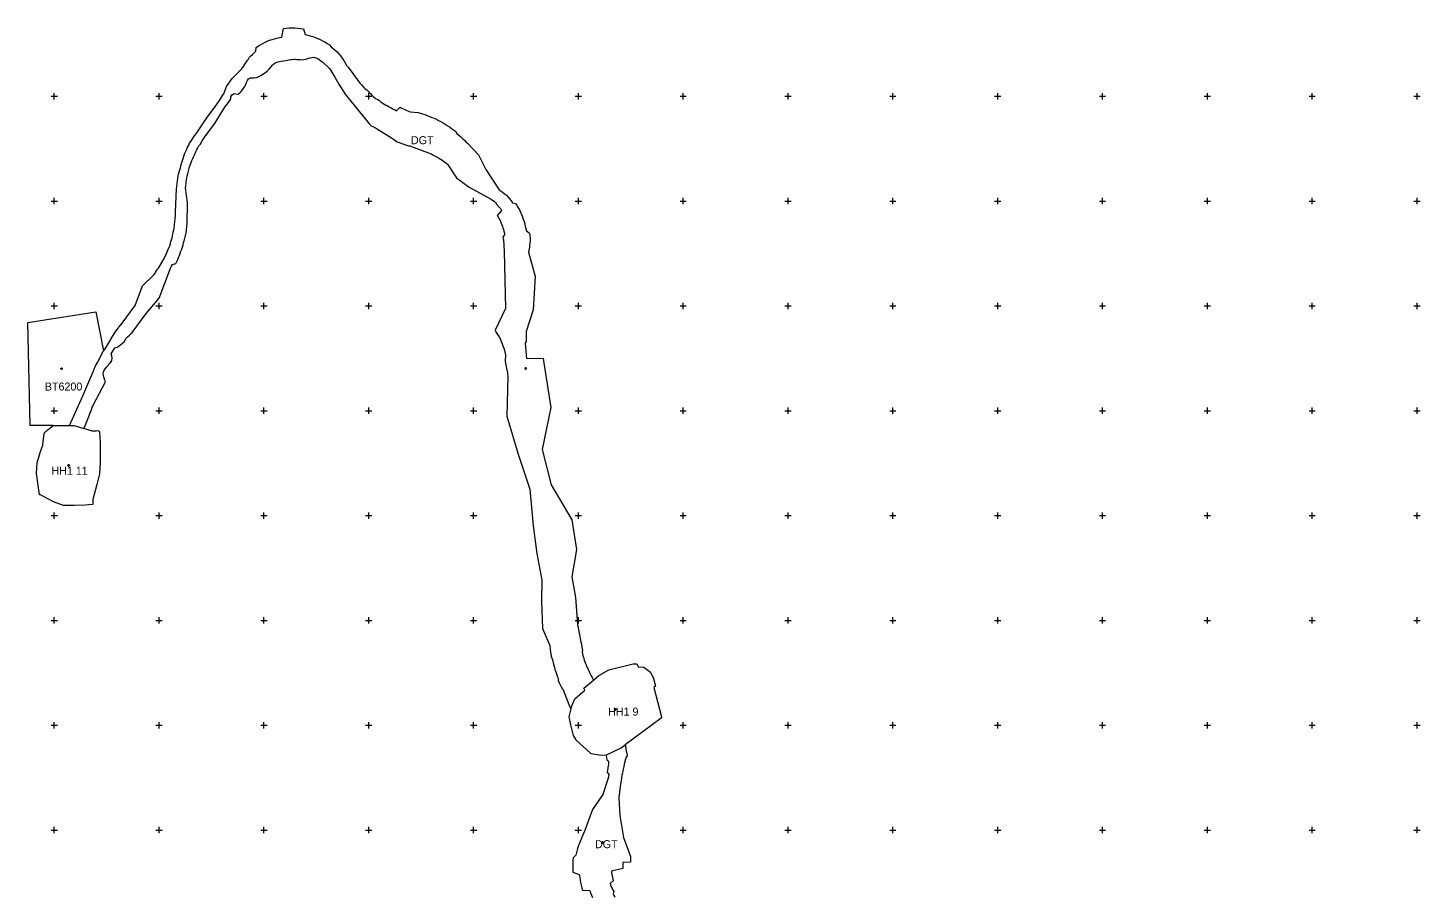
# Model space of a CAD drawing. Extents: x 542197 to 550482, y 1822129 to 1845893.
# Drawn here: x 544975 to 546303, y 1843537 to 1844365 of the extents above; entities that cross this region are included whole.
import ezdxf

# ---------------------------------------------------------------- set-up
doc = ezdxf.new("R2010")
doc.units = 0
for name, color, linetype in [('Level 11', 7, 'Continuous'), ('Level 28', 7, 'Continuous'), ('Level 30', 7, 'Continuous'), ('Level 63', 7, 'Continuous')]:
    doc.layers.add(name, color=color, linetype=linetype)

msp = doc.modelspace()

# ---------------------------------------------------------------- linework, layer by layer
at = {"layer": 'Level 11'}
for p, q in [((545006.5, 1844040.1), (545005.8, 1844040.1)), ((545007.1, 1844040.8), (545006.5, 1844040.1)), ((545006.5, 1844040.1), (545007.1, 1844039.5)), ((545007.1, 1844041.4), (545007.1, 1844040.8)), ((545007.7, 1844040.1), (545007.1, 1844040.8)), ((545007.1, 1844039.5), (545007.7, 1844040.1)), ((545007.1, 1844039.5), (545007.1, 1844038.9)), ((545008.3, 1844040.1), (545007.7, 1844040.1)), ((545449.1, 1844040.4), (545448.5, 1844040.4)), ((545449.7, 1844041), (545449.1, 1844040.4)), ((545449.1, 1844040.4), (545449.7, 1844039.8)), ((545449.7, 1844041.6), (545449.7, 1844041)), ((545450.4, 1844040.4), (545449.7, 1844041)), ((545449.7, 1844039.8), (545450.4, 1844040.4)), ((545449.7, 1844039.8), (545449.7, 1844039.1)), ((545451, 1844040.4), (545450.4, 1844040.4)), ((545013.1, 1843947.7), (545012.4, 1843947.7)), ((545013.7, 1843948.3), (545013.1, 1843947.7)), ((545013.1, 1843947.7), (545013.7, 1843947.1)), ((545013.7, 1843949), (545013.7, 1843948.3)), ((545014.3, 1843947.7), (545013.7, 1843948.3)), ((545013.7, 1843947.1), (545014.3, 1843947.7)), ((545013.7, 1843947.1), (545013.7, 1843946.5)), ((545014.9, 1843947.7), (545014.3, 1843947.7)), ((545535.2, 1843715.7), (545534.5, 1843715.1)), ((545535.2, 1843716.4), (545535.2, 1843715.7)), ((545535.8, 1843715.1), (545535.2, 1843715.7)), ((545534.5, 1843715.1), (545533.9, 1843715.1)), ((545534.5, 1843715.1), (545535.2, 1843714.5)), ((545535.2, 1843714.5), (545535.8, 1843715.1)), ((545535.2, 1843714.5), (545535.2, 1843713.9)), ((545536.4, 1843715.1), (545535.8, 1843715.1)), ((545522.4, 1843588), (545521.8, 1843588)), ((545523.1, 1843588.7), (545522.4, 1843588)), ((545522.4, 1843588), (545523.1, 1843587.4)), ((545523.1, 1843589.3), (545523.1, 1843588.7)), ((545523.7, 1843588), (545523.1, 1843588.7)), ((545523.1, 1843587.4), (545523.7, 1843588)), ((545523.1, 1843587.4), (545523.1, 1843586.8)), ((545524.3, 1843588), (545523.7, 1843588))]:
    msp.add_line(p, q, dxfattribs=at)
for centre in [(545007.1, 1844040.1), (545449.7, 1844040.4), (545013.7, 1843947.7), (545535.2, 1843715.1), (545523.1, 1843588)]:
    msp.add_circle(centre, 0.15, dxfattribs=at)
at = {"layer": 'Level 30'}
for points in [[(545046.9, 1844057.3), (545048.4, 1844058.4), (545049.4, 1844060.1), (545051.5, 1844063.7), (545052.5, 1844065.4), (545053.6, 1844067.2), (545054.4, 1844069), (545055.5, 1844070.8), (545057.8, 1844074.2), (545058.9, 1844075.9), (545060.1, 1844077.5), (545061.3, 1844079.2), (545061.7, 1844079.6), (545063.8, 1844082.3), (545077.1, 1844100.3), (545084.1, 1844119.1), (545095.1, 1844129.7), (545096.2, 1844131.4), (545096.7, 1844132.3), (545097.2, 1844133.1), (545098.2, 1844134.7), (545099.5, 1844136.1), (545100.5, 1844137.6), (545104.8, 1844145.2), (545107, 1844150), (545108.4, 1844153.1), (545109.7, 1844156), (545110.2, 1844157.5), (545110.3, 1844157.5), (545110.9, 1844159.6), (545111.4, 1844161.4), (545111.9, 1844163.2), (545112.4, 1844165), (545112.8, 1844166.8), (545113.2, 1844168.7), (545113.5, 1844170.5), (545114.2, 1844172.3), (545114.5, 1844174.2), (545114.7, 1844176.1), (545114.9, 1844177.9), (545115.1, 1844179.8), (545115.4, 1844183.6), (545115.6, 1844185.9), (545115.8, 1844189.4), (545116.8, 1844211.7), (545117.6, 1844219.4), (545117.9, 1844221.6), (545118.3, 1844223.7), (545118.7, 1844225.7), (545119.1, 1844227.8), (545119.9, 1844229.7), (545120.4, 1844231.8), (545120.9, 1844233.8), (545121.8, 1844236.7), (545122.8, 1844239.7), (545123.5, 1844241.7), (545123.9, 1844243.8), (545124.7, 1844245.7), (545125.5, 1844247.7), (545126.4, 1844249.6), (545127.3, 1844251.5), (545128.3, 1844253.3), (545129.2, 1844255.2), (545130.3, 1844257), (545131.5, 1844258.7), (545132.5, 1844260.5), (545133.7, 1844262.2), (545135.3, 1844264.3), (545137.4, 1844267.1), (545145.7, 1844279.3), (545153.9, 1844290.7), (545157.6, 1844296), (545157.6, 1844296), (545160.7, 1844300.6), (545161.9, 1844302.2), (545164.5, 1844309.5), (545169.9, 1844317.1), (545176.9, 1844324), (545178.6, 1844325.9), (545178.6, 1844325.9), (545179.6, 1844327.1), (545180.9, 1844328.6), (545181.1, 1844329.7), (545183.5, 1844332.9), (545184.5, 1844334.4), (545184.6, 1844334.6), (545186, 1844337), (545187.2, 1844338.4), (545189.1, 1844339.9), (545190.7, 1844341.4), (545192.5, 1844342.9), (545192.7, 1844346.6), (545194.8, 1844348), (545196.8, 1844349.2), (545198.9, 1844350.4), (545201.1, 1844351.5), (545203.3, 1844352.5), (545205.5, 1844353.4), (545207.8, 1844354.2), (545210.1, 1844354.9), (545212.5, 1844355.5), (545214.8, 1844356.1), (545217.2, 1844356.5), (545218.6, 1844364.8), (545221.3, 1844365.1), (545224.1, 1844365.2), (545226.8, 1844365.3), (545229.7, 1844365.3), (545232.3, 1844365.1), (545235, 1844364.8), (545237.7, 1844364.5), (545239.4, 1844358.8), (545241.8, 1844358.3), (545244.3, 1844357.7), (545246.7, 1844356.9), (545249.1, 1844356.1), (545251.4, 1844355.2), (545253.7, 1844354.1), (545256, 1844353), (545258.2, 1844351.8), (545260.4, 1844350.5), (545262.5, 1844349.2), (545264.2, 1844347.1), (545266.1, 1844345.6), (545268, 1844344), (545269.9, 1844342.3), (545271.6, 1844340.5), (545273.2, 1844338.5), (545274.6, 1844336.5), (545276, 1844334.5), (545276.4, 1844334), (545279.2, 1844329.2), (545280.5, 1844327.7), (545285, 1844321.7), (545291.7, 1844312.6), (545293.2, 1844310.8), (545295.4, 1844308.4), (545296.5, 1844307), (545298.3, 1844306.2), (545299.4, 1844304.8), (545300.6, 1844303.6), (545301.9, 1844302.3), (545303.1, 1844301.1), (545304.4, 1844299.9), (545305.7, 1844298.7), (545307, 1844297.5), (545308.8, 1844297), (545310.2, 1844295.9), (545311.6, 1844294.8), (545312.9, 1844293.8), (545314.4, 1844292.8), (545315.8, 1844291.8), (545317.6, 1844291.3), (545319, 1844290.4), (545321.4, 1844288.9), (545323.5, 1844287.8), (545325.1, 1844287), (545326.6, 1844286.2), (545330, 1844289.5), (545331.5, 1844288.8), (545334.5, 1844287.5), (545336.4, 1844286.6), (545339.6, 1844285.3), (545347.2, 1844284.6), (545351.2, 1844283.4), (545353.5, 1844282.6), (545355.7, 1844281.8), (545357.9, 1844280.8), (545360.1, 1844279.9), (545362.4, 1844279.2), (545364.6, 1844278.1), (545366.7, 1844277), (545368.8, 1844275.8), (545370.9, 1844274.6), (545372.9, 1844273.4), (545375, 1844272.1), (545377, 1844270.8), (545379, 1844269.4), (545380.9, 1844268), (545382.8, 1844266.6), (545384.2, 1844264.5), (545386.1, 1844263), (545387.9, 1844261.4), (545389.6, 1844259.8), (545391.7, 1844257.7), (545392.8, 1844256.6), (545394.3, 1844255.3), (545404.6, 1844244.1), (545411.7, 1844230.1), (545424.4, 1844210.8), (545427.3, 1844208.8), (545427.7, 1844208.4), (545429.6, 1844207), (545431.3, 1844205.6), (545432.9, 1844203.9), (545434.4, 1844202.1), (545435.8, 1844200.3), (545437.1, 1844198.5), (545440.2, 1844197.7), (545441.4, 1844195.7), (545442.6, 1844193.7), (545443.7, 1844191.6), (545444.7, 1844189.5), (545445.7, 1844187.3), (545446.6, 1844185.1), (545447.4, 1844182.9), (545448.2, 1844180.7), (545448.8, 1844178.4), (545449.4, 1844176.1), (545450, 1844173.8), (545450.4, 1844171.5), (545453.4, 1844169.5), (545453.7, 1844167.1), (545453.9, 1844164.7), (545454.1, 1844162.2), (545453.8, 1844159.8), (545453.5, 1844157.3), (545453.3, 1844156.1), (545452.3, 1844151.2), (545458.7, 1844128.1), (545456.8, 1844096.4), (545450.1, 1844075.5), (545450.1, 1844069.9), (545450.1, 1844066.2), (545449.4, 1844064.4), (545449.6, 1844060.7), (545449.8, 1844056.8), (545450.1, 1844053.4), (545450.5, 1844049.8), (545466.5, 1844050.2), (545466.9, 1844047.8), (545467.2, 1844045.4), (545467.5, 1844043.4), (545473.7, 1844003.1), (545465.4, 1843963.1), (545474.1, 1843929.2), (545493.9, 1843895.9), (545498.1, 1843867.8), (545493.9, 1843841.5), (545497.3, 1843821.9), (545499.3, 1843796), (545502.5, 1843779.5), (545502.9, 1843777.2), (545503.4, 1843774.4), (545503.7, 1843772.8), (545503.9, 1843771.3), (545503.7, 1843769.6), (545504.1, 1843768.1), (545504.4, 1843766.5), (545504.8, 1843765), (545505.7, 1843762), (545506.2, 1843760.5), (545506.7, 1843759), (545507.3, 1843757.5), (545507.9, 1843756), (545508.7, 1843754.7), (545509.4, 1843753.2), (545510, 1843751.8), (545510.7, 1843750.3), (545511.5, 1843748.5), (545512.1, 1843747.2), (545513.1, 1843745.4), (545514.3, 1843743.1)], [(545028.4, 1843983.2), (545029.9, 1843986.5), (545035.9, 1844001.8), (545036.3, 1844003.4), (545036.9, 1844004.5), (545037.3, 1844005.4), (545048.8, 1844027.7), (545048.1, 1844030.1), (545047.4, 1844032.4), (545046.8, 1844034.8), (545046.9, 1844036.9), (545047.7, 1844038.7), (545048.9, 1844040.3), (545050.2, 1844041.8), (545051.5, 1844043.3), (545052.5, 1844045), (545053.9, 1844046.5), (545055, 1844048.1), (545055.2, 1844050.2), (545055.1, 1844052.5), (545054.5, 1844054.2), (545056.8, 1844058.3), (545057.8, 1844060), (545060.2, 1844060.8), (545062.1, 1844061.9), (545063.7, 1844063.2), (545065.3, 1844064.5), (545066.6, 1844065.9), (545068.6, 1844069.2), (545069.9, 1844070.6), (545071.4, 1844071.9), (545071.9, 1844072.2), (545072, 1844072.1), (545072.9, 1844073.3), (545074.4, 1844074.7), (545087.7, 1844092.7), (545100.1, 1844107.5), (545111, 1844136), (545112, 1844137.8), (545113, 1844139.6), (545116.1, 1844140.4), (545117, 1844142.3), (545117.8, 1844144.2), (545118.7, 1844146.2), (545119.5, 1844148.1), (545120.2, 1844150.1), (545120.9, 1844152.1), (545121.6, 1844154.1), (545122.3, 1844156.1), (545122.9, 1844158.2), (545123.4, 1844160.2), (545123.9, 1844162.2), (545126, 1844169.8), (545126.7, 1844178.6), (545127.3, 1844198.7), (545125.4, 1844212.7), (545125.6, 1844214.6), (545125.8, 1844216.5), (545126, 1844218.4), (545126.3, 1844220.3), (545126.6, 1844222.2), (545127, 1844224.1), (545127.4, 1844226), (545128.3, 1844229.7), (545128.8, 1844231.6), (545129.6, 1844234.3), (545130.6, 1844237), (545131.2, 1844238.9), (545132.3, 1844240.5), (545133, 1844242.3), (545133.8, 1844244), (545134.6, 1844245.8), (545135.4, 1844247.5), (545136.2, 1844249.2), (545137.1, 1844250.9), (545138.1, 1844252.6), (545139.2, 1844254.1), (545141.2, 1844257.4), (545142.4, 1844259.5), (545142.4, 1844259.4), (545144.2, 1844262.4), (545153.2, 1844274.1), (545160.6, 1844286.1), (545164.2, 1844291.5), (545164.3, 1844291.4), (545167.4, 1844295.9), (545168.5, 1844297.5), (545168.6, 1844299.8), (545169.8, 1844301.4), (545171.5, 1844302.7), (545175.4, 1844302.1), (545177.2, 1844303.2), (545177.5, 1844303.6), (545177.4, 1844303.7), (545178.5, 1844304.7), (545179.6, 1844306.3), (545180.7, 1844307.9), (545181.8, 1844309.5), (545182.7, 1844311.3), (545183.5, 1844313.2), (545184.3, 1844315.1), (545185.5, 1844316.6), (545187.4, 1844317.6), (545188, 1844317.7), (545190.3, 1844317.6), (545193, 1844318), (545194, 1844318.3), (545195.1, 1844318.8), (545196, 1844319.3), (545197, 1844319.8), (545197.8, 1844320.3), (545199.3, 1844321.3), (545199.5, 1844321.4), (545202, 1844323.1), (545203.1, 1844324), (545204.2, 1844324.9), (545205.2, 1844326), (545206.9, 1844328.2), (545208.1, 1844329.7), (545209.2, 1844330.8), (545210.5, 1844331.7), (545211.9, 1844332.3), (545213.4, 1844332.8), (545213.4, 1844332.8), (545214.9, 1844333.1), (545216.4, 1844333.5), (545220.9, 1844334.3), (545225.4, 1844335), (545226.9, 1844335.2), (545228.6, 1844335.3), (545230, 1844335.3), (545231.5, 1844335.2), (545234.6, 1844335), (545236.2, 1844334.9), (545237.9, 1844335), (545239.6, 1844335.3), (545241.1, 1844335.7), (545241.6, 1844335.9), (545243.7, 1844336.6), (545245.8, 1844337.1), (545247.8, 1844337.2), (545249.7, 1844336.7), (545251.4, 1844336), (545252.9, 1844335), (545254.4, 1844333.9), (545255.9, 1844332.8), (545257.3, 1844331.6), (545261.4, 1844327.9), (545262.5, 1844326.4), (545263.8, 1844324.5), (545267.7, 1844318.1), (545271.5, 1844311.5), (545277.6, 1844302), (545278.8, 1844300.4), (545279.1, 1844300.1), (545280.2, 1844298.7), (545281.6, 1844297.1), (545299.4, 1844275.1), (545300.9, 1844273.4), (545302.5, 1844271.9), (545304.5, 1844270.9), (545306.5, 1844269.9), (545308.5, 1844268.8), (545314.1, 1844265.3), (545321.7, 1844260.4), (545323.6, 1844259.1), (545325.9, 1844257.4), (545327.2, 1844256.6), (545329.1, 1844255.8), (545338, 1844252.9), (545339.1, 1844252.6), (545339.8, 1844252.3), (545359.6, 1844245), (545361.3, 1844244.3), (545367.5, 1844240.5), (545370.6, 1844238.6), (545372.5, 1844237.3), (545373.7, 1844236.4), (545375.2, 1844235.1), (545383.8, 1844222.1), (545395.8, 1844213.3), (545416.2, 1844202.1), (545418.1, 1844200.9), (545419.6, 1844199.9), (545420.9, 1844198.6), (545422, 1844197.1), (545424.4, 1844194.2), (545425.6, 1844192.8), (545426.6, 1844191.2), (545422.5, 1844186.4), (545423.4, 1844185), (545424.2, 1844183.5), (545425, 1844182.1), (545425.7, 1844180.6), (545426.4, 1844179), (545427, 1844177.5), (545427.6, 1844175.9), (545428.1, 1844174.4), (545428.6, 1844172.8), (545429, 1844171.2), (545429.4, 1844169.5), (545429.7, 1844167.9), (545428.1, 1844166), (545428.3, 1844164.4), (545428.5, 1844162.8), (545428.5, 1844161.2), (545428.8, 1844159.6), (545429, 1844158), (545429, 1844157.2), (545429.3, 1844152.2), (545430.6, 1844097.6), (545420.8, 1844076.8), (545421.7, 1844074.8), (545424.5, 1844070.4), (545425.6, 1844068.2), (545426.5, 1844066), (545427.4, 1844063.9), (545428.1, 1844061.8), (545428.9, 1844059.7), (545429.5, 1844057.7), (545430, 1844055.6), (545430.1, 1844055.3), (545430.4, 1844053.5), (545430.5, 1844051.4), (545430.3, 1844049.3), (545430.2, 1844047.2), (545430.5, 1844045.1), (545431.8, 1844038.9), (545432.3, 1844036.3), (545432.5, 1844034.9), (545432.7, 1844032.9), (545431.7, 1843994.7), (545442.6, 1843958.5), (545453.8, 1843925.1), (545456.9, 1843890.2), (545460.4, 1843863.7), (545465.2, 1843838.3), (545464.8, 1843818.3), (545465.8, 1843792.3), (545472.9, 1843776.2), (545473.1, 1843772.1), (545474.2, 1843766), (545475.5, 1843761.6), (545475.9, 1843759.4), (545476.5, 1843757.3), (545477.1, 1843755.2), (545477.7, 1843753.1), (545478.4, 1843751), (545479.1, 1843749), (545479.8, 1843746.9), (545480.6, 1843744.9), (545480.7, 1843742.6), (545481.6, 1843740.6), (545482.5, 1843738.6), (545483.5, 1843736.7), (545484.9, 1843734.3), (545485.7, 1843733), (545486.6, 1843731.2), (545491.6, 1843718.1), (545492.9, 1843715.5)], [(544999, 1843985.9), (544977.2, 1843985.9), (544974.9, 1844084.2), (545039.8, 1844094.4), (545046.9, 1844057.3)], [(545014.6, 1843985.9), (545027.2, 1844014.2), (545031, 1844023.1), (545036.8, 1844036.6), (545037.1, 1844037.3), (545039.1, 1844042.2), (545041.2, 1844046.1), (545041.5, 1844046.8), (545046.9, 1844057.3)], [(545028.4, 1843983.2), (545030.2, 1843982.7), (545035.8, 1843980.7), (545040.1, 1843981), (545041.5, 1843981.1), (545042.1, 1843981), (545042.8, 1843980.6), (545043.2, 1843979.8), (545044, 1843969.8), (545043.9, 1843950.2), (545043.1, 1843939.7), (545040.8, 1843929.8), (545036.9, 1843915.5), (545036.8, 1843911.1), (545036.7, 1843910.8), (545036.5, 1843910.7), (545029.6, 1843910.1), (545019.2, 1843909.7), (545008.9, 1843909.5), (544999.2, 1843913.1), (544989.8, 1843918.1), (544986.9, 1843919.8), (544986.4, 1843919.7), (544986.3, 1843919.7), (544986.1, 1843919.7), (544985.9, 1843919.9), (544983.1, 1843940.3), (544983.9, 1843950.2), (544986.7, 1843960.1), (544989.1, 1843967.2), (544989.1, 1843967.5), (544989.2, 1843968), (544990.4, 1843978), (544990.5, 1843978.3), (544990.6, 1843978.6), (544990.8, 1843978.9), (544993.9, 1843981.8), (544999, 1843985.9)], [(544999, 1843985.9), (545013.8, 1843985.9), (545014.6, 1843985.9)], [(545014.6, 1843985.9), (545018.9, 1843985.9), (545028.4, 1843983.2)], [(545514.3, 1843743.1), (545519.4, 1843747.6), (545529.1, 1843752.8), (545552.3, 1843758.7), (545555.3, 1843758.5), (545555.7, 1843758.5), (545557, 1843755.8), (545562.6, 1843755.5), (545568.9, 1843750.6), (545571.8, 1843744.5), (545573.6, 1843737.4), (545572.1, 1843735.9), (545579.4, 1843708.1), (545579.4, 1843707.6), (545579.2, 1843707.1), (545578.9, 1843706.8), (545544.8, 1843681.4)], [(545492.9, 1843715.5), (545493.7, 1843718.6), (545496.6, 1843725.3), (545506.2, 1843733.5), (545505.3, 1843735.3), (545514.3, 1843743.1)], [(545492.9, 1843715.5), (545490.9, 1843708), (545492.4, 1843700.4), (545494.9, 1843690.2), (545497.7, 1843686), (545511.9, 1843672.9), (545519.8, 1843671.8), (545526.3, 1843671.5)], [(545526.3, 1843671.5), (545540.9, 1843678.5), (545544.8, 1843681.4)], [(545544.8, 1843681.4), (545546, 1843674.1), (545546.2, 1843673.4), (545546.6, 1843670.8), (545545.3, 1843668.8), (545543.8, 1843663), (545543.4, 1843660.6), (545542.9, 1843658.1), (545542.5, 1843656.2), (545542, 1843654.3), (545541.5, 1843652.3), (545541.1, 1843649.4), (545540.8, 1843647.5), (545540, 1843641.5), (545538.5, 1843630.7), (545539.5, 1843614), (545543.1, 1843592.8), (545549.9, 1843574.9), (545549.7, 1843572.9), (545549.6, 1843571.8), (545549.6, 1843571.4), (545549.6, 1843570.4), (545549.7, 1843569.4), (545542.5, 1843569.1), (545542.4, 1843568), (545542.4, 1843566.8), (545542.4, 1843565.9), (545542.4, 1843564.4), (545542.4, 1843563.3), (545531.5, 1843560.9), (545531.7, 1843559.4), (545531.9, 1843557.8), (545532.2, 1843556.3), (545532.6, 1843554.8), (545533, 1843553.3), (545533.4, 1843551.8), (545530.2, 1843549.1), (545530.8, 1843547.5), (545531.4, 1843545.9), (545532.1, 1843544.4), (545532.9, 1843542.9), (545533.7, 1843541.4), (545533.1, 1843539.1), (545533.9, 1843537.6), (545534.7, 1843536)], [(545526.3, 1843671.5), (545526.5, 1843671), (545526.6, 1843670.7), (545526.8, 1843669.7), (545527.2, 1843667), (545528.7, 1843665.6), (545528.7, 1843664.1), (545528.7, 1843663.2), (545528.4, 1843661.2), (545528.1, 1843659.2), (545527.7, 1843657.3), (545527.4, 1843655.3), (545529.1, 1843652.9), (545528.8, 1843650.9), (545528.2, 1843648.4), (545523.4, 1843633.9), (545513.6, 1843619.5), (545506.4, 1843600.6), (545500.2, 1843585.4), (545499.6, 1843583.5), (545499.2, 1843582.5), (545498.9, 1843581.3), (545498.2, 1843578.7), (545497.6, 1843576), (545494.9, 1843573.6), (545494.7, 1843570.8), (545494.6, 1843568.1), (545494.6, 1843565.9), (545494.6, 1843565.3), (545494.6, 1843562.5), (545494.8, 1843559.8), (545500.9, 1843557.6), (545501.3, 1843555.1), (545501.7, 1843552.5), (545502.2, 1843550), (545502.7, 1843547.5), (545503.4, 1843545), (545504.1, 1843542.6), (545510.9, 1843542.2), (545511.7, 1843540), (545512.6, 1843537.8), (545513.6, 1843535.7)]]:
    msp.add_lwpolyline(points, dxfattribs=at)
at = {"layer": 'Level 63'}
for p, q in [((544997, 1844300), (545003, 1844300)), ((545000, 1844297), (545000, 1844303)), ((545097, 1844300), (545103, 1844300)), ((545100, 1844297), (545100, 1844303)), ((545197, 1844300), (545203, 1844300)), ((545200, 1844297), (545200, 1844303)), ((545297, 1844300), (545303, 1844300)), ((545300, 1844297), (545300, 1844303)), ((545397, 1844300), (545403, 1844300)), ((545400, 1844297), (545400, 1844303)), ((545497, 1844300), (545503, 1844300)), ((545500, 1844297), (545500, 1844303)), ((545597, 1844300), (545603, 1844300)), ((545600, 1844297), (545600, 1844303)), ((545697, 1844300), (545703, 1844300)), ((545700, 1844297), (545700, 1844303)), ((545797, 1844300), (545803, 1844300)), ((545800, 1844297), (545800, 1844303)), ((545897, 1844300), (545903, 1844300)), ((545900, 1844297), (545900, 1844303)), ((545997, 1844300), (546003, 1844300)), ((546000, 1844297), (546000, 1844303)), ((546097, 1844300), (546103, 1844300)), ((546100, 1844297), (546100, 1844303)), ((546197, 1844300), (546203, 1844300)), ((546200, 1844297), (546200, 1844303)), ((546297, 1844300), (546303, 1844300)), ((546300, 1844297), (546300, 1844303)), ((544997, 1844200), (545003, 1844200)), ((545000, 1844197), (545000, 1844203)), ((545097, 1844200), (545103, 1844200)), ((545100, 1844197), (545100, 1844203)), ((545197, 1844200), (545203, 1844200)), ((545200, 1844197), (545200, 1844203)), ((545297, 1844200), (545303, 1844200)), ((545300, 1844197), (545300, 1844203)), ((545397, 1844200), (545403, 1844200)), ((545400, 1844197), (545400, 1844203)), ((545497, 1844200), (545503, 1844200)), ((545500, 1844197), (545500, 1844203)), ((545597, 1844200), (545603, 1844200)), ((545600, 1844197), (545600, 1844203)), ((545697, 1844200), (545703, 1844200)), ((545700, 1844197), (545700, 1844203)), ((545797, 1844200), (545803, 1844200)), ((545800, 1844197), (545800, 1844203)), ((545897, 1844200), (545903, 1844200)), ((545900, 1844197), (545900, 1844203)), ((545997, 1844200), (546003, 1844200)), ((546000, 1844197), (546000, 1844203)), ((546097, 1844200), (546103, 1844200)), ((546100, 1844197), (546100, 1844203)), ((546197, 1844200), (546203, 1844200)), ((546200, 1844197), (546200, 1844203)), ((546297, 1844200), (546303, 1844200)), ((546300, 1844197), (546300, 1844203)), ((545000, 1844097), (545000, 1844103)), ((545100, 1844097), (545100, 1844103)), ((545200, 1844097), (545200, 1844103)), ((545300, 1844097), (545300, 1844103)), ((545400, 1844097), (545400, 1844103)), ((545500, 1844097), (545500, 1844103)), ((545600, 1844097), (545600, 1844103)), ((545700, 1844097), (545700, 1844103)), ((545800, 1844097), (545800, 1844103)), ((545900, 1844097), (545900, 1844103)), ((546000, 1844097), (546000, 1844103)), ((546100, 1844097), (546100, 1844103)), ((546200, 1844097), (546200, 1844103)), ((546300, 1844097), (546300, 1844103)), ((544997, 1844100), (545003, 1844100)), ((545097, 1844100), (545103, 1844100)), ((545197, 1844100), (545203, 1844100)), ((545297, 1844100), (545303, 1844100)), ((545397, 1844100), (545403, 1844100)), ((545497, 1844100), (545503, 1844100)), ((545597, 1844100), (545603, 1844100)), ((545697, 1844100), (545703, 1844100)), ((545797, 1844100), (545803, 1844100)), ((545897, 1844100), (545903, 1844100)), ((545997, 1844100), (546003, 1844100)), ((546097, 1844100), (546103, 1844100)), ((546197, 1844100), (546203, 1844100)), ((546297, 1844100), (546303, 1844100)), ((544997, 1844000), (545003, 1844000)), ((545000, 1843997), (545000, 1844003)), ((545097, 1844000), (545103, 1844000)), ((545100, 1843997), (545100, 1844003)), ((545197, 1844000), (545203, 1844000)), ((545200, 1843997), (545200, 1844003)), ((545297, 1844000), (545303, 1844000)), ((545300, 1843997), (545300, 1844003)), ((545397, 1844000), (545403, 1844000)), ((545400, 1843997), (545400, 1844003)), ((545497, 1844000), (545503, 1844000)), ((545500, 1843997), (545500, 1844003)), ((545597, 1844000), (545603, 1844000)), ((545600, 1843997), (545600, 1844003)), ((545697, 1844000), (545703, 1844000)), ((545700, 1843997), (545700, 1844003)), ((545797, 1844000), (545803, 1844000)), ((545800, 1843997), (545800, 1844003)), ((545897, 1844000), (545903, 1844000)), ((545900, 1843997), (545900, 1844003)), ((545997, 1844000), (546003, 1844000)), ((546000, 1843997), (546000, 1844003)), ((546097, 1844000), (546103, 1844000)), ((546100, 1843997), (546100, 1844003)), ((546197, 1844000), (546203, 1844000)), ((546200, 1843997), (546200, 1844003)), ((546297, 1844000), (546303, 1844000)), ((546300, 1843997), (546300, 1844003)), ((545000, 1843897), (545000, 1843903)), ((545100, 1843897), (545100, 1843903)), ((545200, 1843897), (545200, 1843903)), ((545300, 1843897), (545300, 1843903)), ((545400, 1843897), (545400, 1843903)), ((545500, 1843897), (545500, 1843903)), ((545600, 1843897), (545600, 1843903)), ((545700, 1843897), (545700, 1843903)), ((545800, 1843897), (545800, 1843903)), ((545900, 1843897), (545900, 1843903)), ((546000, 1843897), (546000, 1843903)), ((546100, 1843897), (546100, 1843903)), ((546200, 1843897), (546200, 1843903)), ((546300, 1843897), (546300, 1843903)), ((544997, 1843900), (545003, 1843900)), ((545097, 1843900), (545103, 1843900)), ((545197, 1843900), (545203, 1843900)), ((545297, 1843900), (545303, 1843900)), ((545397, 1843900), (545403, 1843900)), ((545497, 1843900), (545503, 1843900)), ((545597, 1843900), (545603, 1843900)), ((545697, 1843900), (545703, 1843900)), ((545797, 1843900), (545803, 1843900)), ((545897, 1843900), (545903, 1843900)), ((545997, 1843900), (546003, 1843900)), ((546097, 1843900), (546103, 1843900)), ((546197, 1843900), (546203, 1843900)), ((546297, 1843900), (546303, 1843900)), ((544997, 1843800), (545003, 1843800)), ((545000, 1843797), (545000, 1843803)), ((545097, 1843800), (545103, 1843800)), ((545100, 1843797), (545100, 1843803)), ((545197, 1843800), (545203, 1843800)), ((545200, 1843797), (545200, 1843803)), ((545297, 1843800), (545303, 1843800)), ((545300, 1843797), (545300, 1843803)), ((545397, 1843800), (545403, 1843800)), ((545400, 1843797), (545400, 1843803)), ((545497, 1843800), (545503, 1843800)), ((545500, 1843797), (545500, 1843803)), ((545597, 1843800), (545603, 1843800)), ((545600, 1843797), (545600, 1843803)), ((545697, 1843800), (545703, 1843800)), ((545700, 1843797), (545700, 1843803)), ((545797, 1843800), (545803, 1843800)), ((545800, 1843797), (545800, 1843803)), ((545897, 1843800), (545903, 1843800)), ((545900, 1843797), (545900, 1843803)), ((545997, 1843800), (546003, 1843800)), ((546000, 1843797), (546000, 1843803)), ((546097, 1843800), (546103, 1843800)), ((546100, 1843797), (546100, 1843803)), ((546197, 1843800), (546203, 1843800)), ((546200, 1843797), (546200, 1843803)), ((546297, 1843800), (546303, 1843800)), ((546300, 1843797), (546300, 1843803)), ((545000, 1843697), (545000, 1843703)), ((545100, 1843697), (545100, 1843703)), ((545200, 1843697), (545200, 1843703)), ((545300, 1843697), (545300, 1843703)), ((545400, 1843697), (545400, 1843703)), ((545500, 1843697), (545500, 1843703)), ((545600, 1843697), (545600, 1843703)), ((545700, 1843697), (545700, 1843703)), ((545800, 1843697), (545800, 1843703)), ((545900, 1843697), (545900, 1843703)), ((546000, 1843697), (546000, 1843703)), ((546100, 1843697), (546100, 1843703)), ((546200, 1843697), (546200, 1843703)), ((546300, 1843697), (546300, 1843703)), ((544997, 1843700), (545003, 1843700)), ((545097, 1843700), (545103, 1843700)), ((545197, 1843700), (545203, 1843700)), ((545297, 1843700), (545303, 1843700)), ((545397, 1843700), (545403, 1843700)), ((545497, 1843700), (545503, 1843700)), ((545597, 1843700), (545603, 1843700)), ((545697, 1843700), (545703, 1843700)), ((545797, 1843700), (545803, 1843700)), ((545897, 1843700), (545903, 1843700)), ((545997, 1843700), (546003, 1843700)), ((546097, 1843700), (546103, 1843700)), ((546197, 1843700), (546203, 1843700)), ((546297, 1843700), (546303, 1843700)), ((544997, 1843600), (545003, 1843600)), ((545000, 1843597), (545000, 1843603)), ((545097, 1843600), (545103, 1843600)), ((545100, 1843597), (545100, 1843603)), ((545197, 1843600), (545203, 1843600)), ((545200, 1843597), (545200, 1843603)), ((545297, 1843600), (545303, 1843600)), ((545300, 1843597), (545300, 1843603)), ((545397, 1843600), (545403, 1843600)), ((545400, 1843597), (545400, 1843603)), ((545497, 1843600), (545503, 1843600)), ((545500, 1843597), (545500, 1843603)), ((545597, 1843600), (545603, 1843600)), ((545600, 1843597), (545600, 1843603)), ((545697, 1843600), (545703, 1843600)), ((545700, 1843597), (545700, 1843603)), ((545797, 1843600), (545803, 1843600)), ((545800, 1843597), (545800, 1843603)), ((545897, 1843600), (545903, 1843600)), ((545900, 1843597), (545900, 1843603)), ((545997, 1843600), (546003, 1843600)), ((546000, 1843597), (546000, 1843603)), ((546097, 1843600), (546103, 1843600)), ((546100, 1843597), (546100, 1843603)), ((546197, 1843600), (546203, 1843600)), ((546200, 1843597), (546200, 1843603)), ((546297, 1843600), (546303, 1843600)), ((546300, 1843597), (546300, 1843603))]:
    msp.add_line(p, q, dxfattribs=at)

# ---------------------------------------------------------------- texts
at = {"layer": 'Level 28'}
for s, p in [('DGT', (545340.3, 1844254.3)), ('BT6200', (544991.1, 1844019.3)), ('HH1 11', (544997.4, 1843939)), ('HH1 9', (545528.4, 1843709.2)), ('DGT', (545515.9, 1843582.7))]:
    msp.add_text(s, height=7.63, dxfattribs=at).set_placement(p)

doc.saveas('drawing.dxf')
